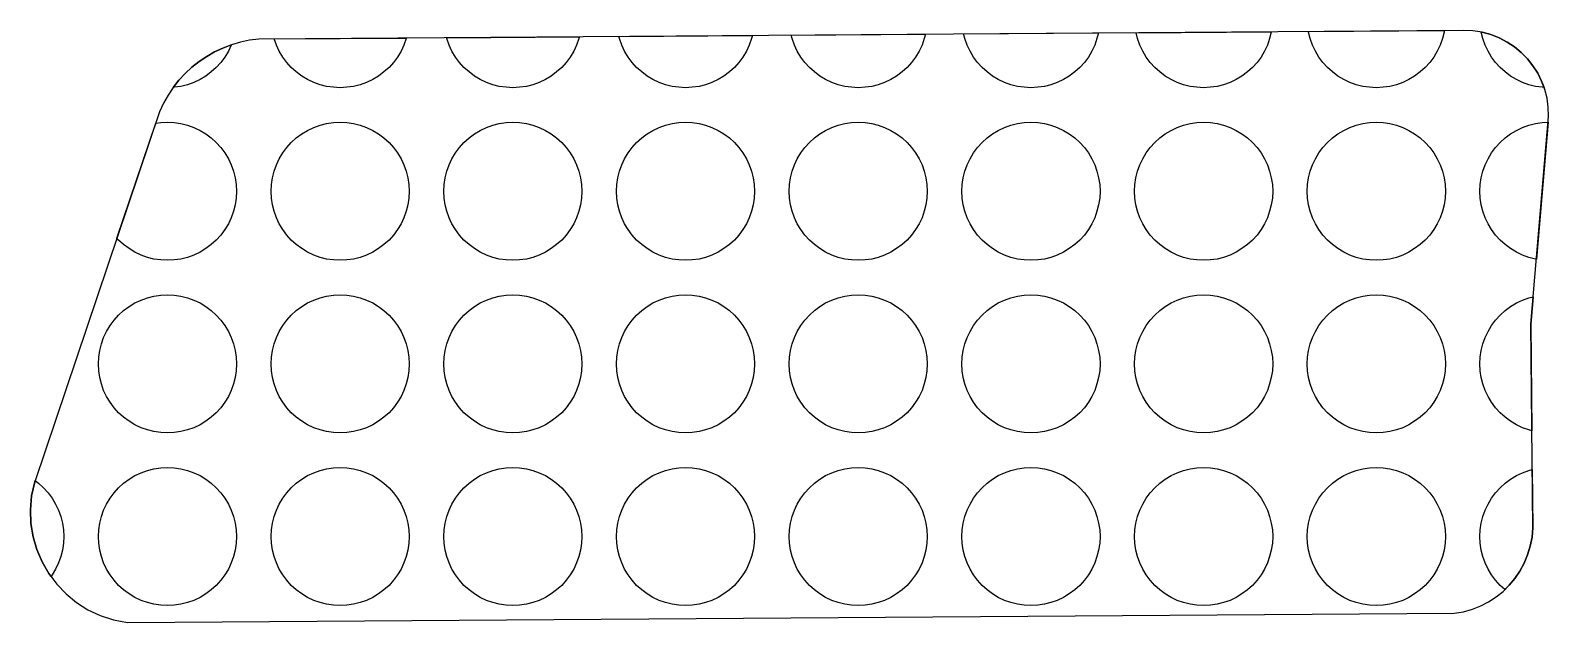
# Model space of a CAD drawing. Header units: millimetres. Extents: x 13 to 146, y -291 to -195.
# Drawn here: x 124.48 to 146.46, y -203.84 to -195.26 of the extents above; entities that cross this region are included whole.
import ezdxf

# ---------------------------------------------------------------- set-up
doc = ezdxf.new("R2010")
doc.units = ezdxf.units.MM
doc.layers.add('background', color=7, linetype='Continuous')
doc.layers.add('outline_1', color=3, linetype='Continuous')

msp = doc.modelspace()

# ---------------------------------------------------------------- linework, layer by layer
at = {"layer": 'background'}
for points in [[(129.925, -195.372), (129.922, -195.381), (129.889, -195.474), (129.847, -195.562), (129.797, -195.647), (129.739, -195.725), (129.673, -195.798), (129.6, -195.864), (129.521, -195.922), (129.437, -195.973), (129.348, -196.015), (129.256, -196.048), (129.161, -196.072), (129.064, -196.086), (128.966, -196.091), (128.868, -196.086), (128.77, -196.072), (128.675, -196.048), (128.583, -196.015), (128.494, -195.973), (128.41, -195.922), (128.331, -195.864), (128.258, -195.798), (128.193, -195.725), (128.134, -195.647), (128.084, -195.562), (128.042, -195.474), (128.01, -195.386)], [(132.429, -195.354), (132.422, -195.381), (132.389, -195.474), (132.347, -195.562), (132.297, -195.647), (132.239, -195.725), (132.173, -195.798), (132.1, -195.864), (132.021, -195.922), (131.937, -195.973), (131.848, -196.015), (131.756, -196.048), (131.661, -196.072), (131.564, -196.086), (131.466, -196.091), (131.368, -196.086), (131.27, -196.072), (131.175, -196.048), (131.083, -196.015), (130.994, -195.973), (130.91, -195.922), (130.831, -195.864), (130.758, -195.798), (130.693, -195.725), (130.634, -195.647), (130.584, -195.562), (130.542, -195.474), (130.509, -195.381), (130.505, -195.368)], [(134.934, -195.336), (134.922, -195.381), (134.889, -195.474), (134.847, -195.562), (134.797, -195.647), (134.739, -195.725), (134.673, -195.798), (134.6, -195.864), (134.521, -195.922), (134.437, -195.973), (134.348, -196.015), (134.256, -196.048), (134.161, -196.072), (134.064, -196.086), (133.966, -196.091), (133.868, -196.086), (133.77, -196.072), (133.675, -196.048), (133.583, -196.015), (133.494, -195.973), (133.41, -195.922), (133.331, -195.864), (133.258, -195.798), (133.193, -195.725), (133.134, -195.647), (133.084, -195.562), (133.042, -195.474), (133.009, -195.381), (133.001, -195.35)], [(137.438, -195.317), (137.422, -195.381), (137.389, -195.474), (137.347, -195.562), (137.297, -195.647), (137.239, -195.725), (137.173, -195.798), (137.1, -195.864), (137.021, -195.922), (136.937, -195.973), (136.848, -196.015), (136.756, -196.048), (136.661, -196.072), (136.564, -196.086), (136.466, -196.091), (136.368, -196.086), (136.27, -196.072), (136.175, -196.048), (136.083, -196.015), (135.994, -195.973), (135.91, -195.922), (135.831, -195.864), (135.758, -195.798), (135.693, -195.725), (135.634, -195.647), (135.584, -195.562), (135.542, -195.474), (135.509, -195.381), (135.496, -195.332)], [(139.943, -195.299), (139.922, -195.381), (139.889, -195.474), (139.847, -195.562), (139.797, -195.647), (139.739, -195.725), (139.673, -195.798), (139.6, -195.864), (139.521, -195.922), (139.437, -195.973), (139.348, -196.015), (139.256, -196.048), (139.161, -196.072), (139.064, -196.086), (138.966, -196.091), (138.868, -196.086), (138.77, -196.072), (138.675, -196.048), (138.583, -196.015), (138.494, -195.973), (138.41, -195.922), (138.331, -195.864), (138.258, -195.798), (138.193, -195.725), (138.134, -195.647), (138.084, -195.562), (138.042, -195.474), (138.009, -195.381), (137.992, -195.313)], [(142.447, -195.281), (142.446, -195.286), (142.422, -195.381), (142.389, -195.474), (142.347, -195.562), (142.297, -195.647), (142.239, -195.725), (142.173, -195.798), (142.1, -195.864), (142.021, -195.922), (141.937, -195.973), (141.848, -196.015), (141.756, -196.048), (141.661, -196.072), (141.564, -196.086), (141.466, -196.091), (141.368, -196.086), (141.27, -196.072), (141.175, -196.048), (141.083, -196.015), (140.994, -195.973), (140.91, -195.922), (140.831, -195.864), (140.758, -195.798), (140.693, -195.725), (140.634, -195.647), (140.584, -195.562), (140.542, -195.474), (140.509, -195.381), (140.487, -195.295)], [(144.95, -195.263), (144.946, -195.286), (144.922, -195.381), (144.889, -195.474), (144.847, -195.562), (144.797, -195.647), (144.739, -195.725), (144.673, -195.798), (144.6, -195.864), (144.521, -195.922), (144.437, -195.973), (144.348, -196.015), (144.256, -196.048), (144.161, -196.072), (144.064, -196.086), (143.966, -196.091), (143.868, -196.086), (143.77, -196.072), (143.675, -196.048), (143.583, -196.015), (143.494, -195.973), (143.41, -195.922), (143.331, -195.864), (143.258, -195.798), (143.193, -195.725), (143.134, -195.647), (143.084, -195.562), (143.042, -195.474), (143.009, -195.381), (142.985, -195.286), (142.983, -195.277)], [(145.496, -195.288), (145.623, -195.323), (145.744, -195.371), (145.859, -195.43), (145.965, -195.501), (146.064, -195.583), (146.153, -195.674), (146.233, -195.773), (146.302, -195.881), (146.359, -195.995), (146.394, -196.087), (146.368, -196.086), (146.27, -196.072), (146.175, -196.048), (146.083, -196.015), (145.994, -195.973), (145.91, -195.922), (145.831, -195.864), (145.758, -195.798), (145.693, -195.725), (145.634, -195.647), (145.584, -195.562), (145.542, -195.474), (145.509, -195.381), (145.485, -195.287)], [(126.632, -195.983), (126.723, -195.885), (126.82, -195.795), (126.924, -195.713), (127.034, -195.639), (127.149, -195.574), (127.269, -195.517), (127.39, -195.471), (127.389, -195.474), (127.347, -195.562), (127.297, -195.647), (127.239, -195.725), (127.173, -195.798), (127.1, -195.864), (127.021, -195.922), (126.937, -195.973), (126.848, -196.015), (126.756, -196.048), (126.661, -196.072), (126.564, -196.086), (126.55, -196.087)], [(126.295, -196.607), (126.368, -196.596), (126.466, -196.591), (126.564, -196.596), (126.661, -196.61), (126.756, -196.634), (126.848, -196.667), (126.937, -196.709), (127.021, -196.76), (127.1, -196.818), (127.173, -196.884), (127.239, -196.957), (127.297, -197.035), (127.347, -197.12), (127.389, -197.208), (127.422, -197.301), (127.446, -197.396), (127.461, -197.493), (127.466, -197.591), (127.461, -197.689), (127.446, -197.786), (127.422, -197.881), (127.389, -197.974), (127.347, -198.062), (127.297, -198.147), (127.239, -198.225), (127.173, -198.298), (127.1, -198.364), (127.021, -198.422), (126.937, -198.473), (126.848, -198.515), (126.756, -198.548), (126.661, -198.572), (126.564, -198.586), (126.466, -198.591), (126.368, -198.586), (126.27, -198.572), (126.175, -198.548), (126.083, -198.515), (125.994, -198.473), (125.91, -198.422), (125.831, -198.364), (125.758, -198.298), (125.734, -198.271)], [(129.966, -197.591), (129.961, -197.689), (129.946, -197.786), (129.922, -197.881), (129.889, -197.974), (129.847, -198.062), (129.797, -198.147), (129.739, -198.225), (129.673, -198.298), (129.6, -198.364), (129.521, -198.422), (129.437, -198.473), (129.348, -198.515), (129.256, -198.548), (129.161, -198.572), (129.064, -198.586), (128.966, -198.591), (128.868, -198.586), (128.77, -198.572), (128.675, -198.548), (128.583, -198.515), (128.494, -198.473), (128.41, -198.422), (128.331, -198.364), (128.258, -198.298), (128.193, -198.225), (128.134, -198.147), (128.084, -198.062), (128.042, -197.974), (128.009, -197.881), (127.985, -197.786), (127.97, -197.689), (127.966, -197.591), (127.97, -197.493), (127.985, -197.396), (128.009, -197.301), (128.042, -197.208), (128.084, -197.12), (128.134, -197.035), (128.193, -196.957), (128.258, -196.884), (128.331, -196.818), (128.41, -196.76), (128.494, -196.709), (128.583, -196.667), (128.675, -196.634), (128.77, -196.61), (128.868, -196.596), (128.966, -196.591), (129.064, -196.596), (129.161, -196.61), (129.256, -196.634), (129.348, -196.667), (129.437, -196.709), (129.521, -196.76), (129.6, -196.818), (129.673, -196.884), (129.739, -196.957), (129.797, -197.035), (129.847, -197.12), (129.889, -197.208), (129.922, -197.301), (129.946, -197.396), (129.961, -197.493)], [(132.466, -197.591), (132.461, -197.689), (132.446, -197.786), (132.422, -197.881), (132.389, -197.974), (132.347, -198.062), (132.297, -198.147), (132.239, -198.225), (132.173, -198.298), (132.1, -198.364), (132.021, -198.422), (131.937, -198.473), (131.848, -198.515), (131.756, -198.548), (131.661, -198.572), (131.564, -198.586), (131.466, -198.591), (131.368, -198.586), (131.27, -198.572), (131.175, -198.548), (131.083, -198.515), (130.994, -198.473), (130.91, -198.422), (130.831, -198.364), (130.758, -198.298), (130.693, -198.225), (130.634, -198.147), (130.584, -198.062), (130.542, -197.974), (130.509, -197.881), (130.485, -197.786), (130.47, -197.689), (130.466, -197.591), (130.47, -197.493), (130.485, -197.396), (130.509, -197.301), (130.542, -197.208), (130.584, -197.12), (130.634, -197.035), (130.693, -196.957), (130.758, -196.884), (130.831, -196.818), (130.91, -196.76), (130.994, -196.709), (131.083, -196.667), (131.175, -196.634), (131.27, -196.61), (131.368, -196.596), (131.466, -196.591), (131.564, -196.596), (131.661, -196.61), (131.756, -196.634), (131.848, -196.667), (131.937, -196.709), (132.021, -196.76), (132.1, -196.818), (132.173, -196.884), (132.239, -196.957), (132.297, -197.035), (132.347, -197.12), (132.389, -197.208), (132.422, -197.301), (132.446, -197.396), (132.461, -197.493)], [(134.966, -197.591), (134.961, -197.689), (134.946, -197.786), (134.922, -197.881), (134.889, -197.974), (134.847, -198.062), (134.797, -198.147), (134.739, -198.225), (134.673, -198.298), (134.6, -198.364), (134.521, -198.422), (134.437, -198.473), (134.348, -198.515), (134.256, -198.548), (134.161, -198.572), (134.064, -198.586), (133.966, -198.591), (133.868, -198.586), (133.77, -198.572), (133.675, -198.548), (133.583, -198.515), (133.494, -198.473), (133.41, -198.422), (133.331, -198.364), (133.258, -198.298), (133.193, -198.225), (133.134, -198.147), (133.084, -198.062), (133.042, -197.974), (133.009, -197.881), (132.985, -197.786), (132.97, -197.689), (132.966, -197.591), (132.97, -197.493), (132.985, -197.396), (133.009, -197.301), (133.042, -197.208), (133.084, -197.12), (133.134, -197.035), (133.193, -196.957), (133.258, -196.884), (133.331, -196.818), (133.41, -196.76), (133.494, -196.709), (133.583, -196.667), (133.675, -196.634), (133.77, -196.61), (133.868, -196.596), (133.966, -196.591), (134.064, -196.596), (134.161, -196.61), (134.256, -196.634), (134.348, -196.667), (134.437, -196.709), (134.521, -196.76), (134.6, -196.818), (134.673, -196.884), (134.739, -196.957), (134.797, -197.035), (134.847, -197.12), (134.889, -197.208), (134.922, -197.301), (134.946, -197.396), (134.961, -197.493)], [(137.466, -197.591), (137.461, -197.689), (137.446, -197.786), (137.422, -197.881), (137.389, -197.974), (137.347, -198.062), (137.297, -198.147), (137.239, -198.225), (137.173, -198.298), (137.1, -198.364), (137.021, -198.422), (136.937, -198.473), (136.848, -198.515), (136.756, -198.548), (136.661, -198.572), (136.564, -198.586), (136.466, -198.591), (136.368, -198.586), (136.27, -198.572), (136.175, -198.548), (136.083, -198.515), (135.994, -198.473), (135.91, -198.422), (135.831, -198.364), (135.758, -198.298), (135.693, -198.225), (135.634, -198.147), (135.584, -198.062), (135.542, -197.974), (135.509, -197.881), (135.485, -197.786), (135.47, -197.689), (135.466, -197.591), (135.47, -197.493), (135.485, -197.396), (135.509, -197.301), (135.542, -197.208), (135.584, -197.12), (135.634, -197.035), (135.693, -196.957), (135.758, -196.884), (135.831, -196.818), (135.91, -196.76), (135.994, -196.709), (136.083, -196.667), (136.175, -196.634), (136.27, -196.61), (136.368, -196.596), (136.466, -196.591), (136.564, -196.596), (136.661, -196.61), (136.756, -196.634), (136.848, -196.667), (136.937, -196.709), (137.021, -196.76), (137.1, -196.818), (137.173, -196.884), (137.239, -196.957), (137.297, -197.035), (137.347, -197.12), (137.389, -197.208), (137.422, -197.301), (137.446, -197.396), (137.461, -197.493)], [(139.966, -197.591), (139.961, -197.689), (139.946, -197.786), (139.922, -197.881), (139.889, -197.974), (139.847, -198.062), (139.797, -198.147), (139.739, -198.225), (139.673, -198.298), (139.6, -198.364), (139.521, -198.422), (139.437, -198.473), (139.348, -198.515), (139.256, -198.548), (139.161, -198.572), (139.064, -198.586), (138.966, -198.591), (138.868, -198.586), (138.77, -198.572), (138.675, -198.548), (138.583, -198.515), (138.494, -198.473), (138.41, -198.422), (138.331, -198.364), (138.258, -198.298), (138.193, -198.225), (138.134, -198.147), (138.084, -198.062), (138.042, -197.974), (138.009, -197.881), (137.985, -197.786), (137.97, -197.689), (137.966, -197.591), (137.97, -197.493), (137.985, -197.396), (138.009, -197.301), (138.042, -197.208), (138.084, -197.12), (138.134, -197.035), (138.193, -196.957), (138.258, -196.884), (138.331, -196.818), (138.41, -196.76), (138.494, -196.709), (138.583, -196.667), (138.675, -196.634), (138.77, -196.61), (138.868, -196.596), (138.966, -196.591), (139.064, -196.596), (139.161, -196.61), (139.256, -196.634), (139.348, -196.667), (139.437, -196.709), (139.521, -196.76), (139.6, -196.818), (139.673, -196.884), (139.739, -196.957), (139.797, -197.035), (139.847, -197.12), (139.889, -197.208), (139.922, -197.301), (139.946, -197.396), (139.961, -197.493)], [(142.466, -197.591), (142.461, -197.689), (142.446, -197.786), (142.422, -197.881), (142.389, -197.974), (142.347, -198.062), (142.297, -198.147), (142.239, -198.225), (142.173, -198.298), (142.1, -198.364), (142.021, -198.422), (141.937, -198.473), (141.848, -198.515), (141.756, -198.548), (141.661, -198.572), (141.564, -198.586), (141.466, -198.591), (141.368, -198.586), (141.27, -198.572), (141.175, -198.548), (141.083, -198.515), (140.994, -198.473), (140.91, -198.422), (140.831, -198.364), (140.758, -198.298), (140.693, -198.225), (140.634, -198.147), (140.584, -198.062), (140.542, -197.974), (140.509, -197.881), (140.485, -197.786), (140.47, -197.689), (140.466, -197.591), (140.47, -197.493), (140.485, -197.396), (140.509, -197.301), (140.542, -197.208), (140.584, -197.12), (140.634, -197.035), (140.693, -196.957), (140.758, -196.884), (140.831, -196.818), (140.91, -196.76), (140.994, -196.709), (141.083, -196.667), (141.175, -196.634), (141.27, -196.61), (141.368, -196.596), (141.466, -196.591), (141.564, -196.596), (141.661, -196.61), (141.756, -196.634), (141.848, -196.667), (141.937, -196.709), (142.021, -196.76), (142.1, -196.818), (142.173, -196.884), (142.239, -196.957), (142.297, -197.035), (142.347, -197.12), (142.389, -197.208), (142.422, -197.301), (142.446, -197.396), (142.461, -197.493)], [(144.966, -197.591), (144.961, -197.689), (144.946, -197.786), (144.922, -197.881), (144.889, -197.974), (144.847, -198.062), (144.797, -198.147), (144.739, -198.225), (144.673, -198.298), (144.6, -198.364), (144.521, -198.422), (144.437, -198.473), (144.348, -198.515), (144.256, -198.548), (144.161, -198.572), (144.064, -198.586), (143.966, -198.591), (143.868, -198.586), (143.77, -198.572), (143.675, -198.548), (143.583, -198.515), (143.494, -198.473), (143.41, -198.422), (143.331, -198.364), (143.258, -198.298), (143.193, -198.225), (143.134, -198.147), (143.084, -198.062), (143.042, -197.974), (143.009, -197.881), (142.985, -197.786), (142.97, -197.689), (142.966, -197.591), (142.97, -197.493), (142.985, -197.396), (143.009, -197.301), (143.042, -197.208), (143.084, -197.12), (143.134, -197.035), (143.193, -196.957), (143.258, -196.884), (143.331, -196.818), (143.41, -196.76), (143.494, -196.709), (143.583, -196.667), (143.675, -196.634), (143.77, -196.61), (143.868, -196.596), (143.966, -196.591), (144.064, -196.596), (144.161, -196.61), (144.256, -196.634), (144.348, -196.667), (144.437, -196.709), (144.521, -196.76), (144.6, -196.818), (144.673, -196.884), (144.739, -196.957), (144.797, -197.035), (144.847, -197.12), (144.889, -197.208), (144.922, -197.301), (144.946, -197.396), (144.961, -197.493)], [(146.283, -198.574), (146.27, -198.572), (146.175, -198.548), (146.083, -198.515), (145.994, -198.473), (145.91, -198.422), (145.831, -198.364), (145.758, -198.298), (145.693, -198.225), (145.634, -198.147), (145.584, -198.062), (145.542, -197.974), (145.509, -197.881), (145.485, -197.786), (145.47, -197.689), (145.466, -197.591), (145.47, -197.493), (145.485, -197.396), (145.509, -197.301), (145.542, -197.208), (145.584, -197.12), (145.634, -197.035), (145.693, -196.957), (145.758, -196.884), (145.831, -196.818), (145.91, -196.76), (145.994, -196.709), (146.083, -196.667), (146.175, -196.634), (146.27, -196.61), (146.368, -196.596), (146.453, -196.592)], [(127.466, -200.091), (127.461, -200.189), (127.446, -200.286), (127.422, -200.381), (127.389, -200.474), (127.347, -200.562), (127.297, -200.647), (127.239, -200.725), (127.173, -200.798), (127.1, -200.864), (127.021, -200.922), (126.937, -200.973), (126.848, -201.015), (126.756, -201.048), (126.661, -201.072), (126.564, -201.086), (126.466, -201.091), (126.368, -201.086), (126.27, -201.072), (126.175, -201.048), (126.083, -201.015), (125.994, -200.973), (125.91, -200.922), (125.831, -200.864), (125.758, -200.798), (125.693, -200.725), (125.634, -200.647), (125.584, -200.562), (125.542, -200.474), (125.509, -200.381), (125.485, -200.286), (125.47, -200.189), (125.466, -200.091), (125.47, -199.993), (125.485, -199.896), (125.509, -199.801), (125.542, -199.708), (125.584, -199.62), (125.634, -199.535), (125.693, -199.457), (125.758, -199.384), (125.831, -199.318), (125.91, -199.26), (125.994, -199.209), (126.083, -199.167), (126.175, -199.134), (126.27, -199.11), (126.368, -199.096), (126.466, -199.091), (126.564, -199.096), (126.661, -199.11), (126.756, -199.134), (126.848, -199.167), (126.937, -199.209), (127.021, -199.26), (127.1, -199.318), (127.173, -199.384), (127.239, -199.457), (127.297, -199.535), (127.347, -199.62), (127.389, -199.708), (127.422, -199.801), (127.446, -199.896), (127.461, -199.993)], [(129.966, -200.091), (129.961, -200.189), (129.946, -200.286), (129.922, -200.381), (129.889, -200.474), (129.847, -200.562), (129.797, -200.647), (129.739, -200.725), (129.673, -200.798), (129.6, -200.864), (129.521, -200.922), (129.437, -200.973), (129.348, -201.015), (129.256, -201.048), (129.161, -201.072), (129.064, -201.086), (128.966, -201.091), (128.868, -201.086), (128.77, -201.072), (128.675, -201.048), (128.583, -201.015), (128.494, -200.973), (128.41, -200.922), (128.331, -200.864), (128.258, -200.798), (128.193, -200.725), (128.134, -200.647), (128.084, -200.562), (128.042, -200.474), (128.009, -200.381), (127.985, -200.286), (127.97, -200.189), (127.966, -200.091), (127.97, -199.993), (127.985, -199.896), (128.009, -199.801), (128.042, -199.708), (128.084, -199.62), (128.134, -199.535), (128.193, -199.457), (128.258, -199.384), (128.331, -199.318), (128.41, -199.26), (128.494, -199.209), (128.583, -199.167), (128.675, -199.134), (128.77, -199.11), (128.868, -199.096), (128.966, -199.091), (129.064, -199.096), (129.161, -199.11), (129.256, -199.134), (129.348, -199.167), (129.437, -199.209), (129.521, -199.26), (129.6, -199.318), (129.673, -199.384), (129.739, -199.457), (129.797, -199.535), (129.847, -199.62), (129.889, -199.708), (129.922, -199.801), (129.946, -199.896), (129.961, -199.993)], [(132.466, -200.091), (132.461, -200.189), (132.446, -200.286), (132.422, -200.381), (132.389, -200.474), (132.347, -200.562), (132.297, -200.647), (132.239, -200.725), (132.173, -200.798), (132.1, -200.864), (132.021, -200.922), (131.937, -200.973), (131.848, -201.015), (131.756, -201.048), (131.661, -201.072), (131.564, -201.086), (131.466, -201.091), (131.368, -201.086), (131.27, -201.072), (131.175, -201.048), (131.083, -201.015), (130.994, -200.973), (130.91, -200.922), (130.831, -200.864), (130.758, -200.798), (130.693, -200.725), (130.634, -200.647), (130.584, -200.562), (130.542, -200.474), (130.509, -200.381), (130.485, -200.286), (130.47, -200.189), (130.466, -200.091), (130.47, -199.993), (130.485, -199.896), (130.509, -199.801), (130.542, -199.708), (130.584, -199.62), (130.634, -199.535), (130.693, -199.457), (130.758, -199.384), (130.831, -199.318), (130.91, -199.26), (130.994, -199.209), (131.083, -199.167), (131.175, -199.134), (131.27, -199.11), (131.368, -199.096), (131.466, -199.091), (131.564, -199.096), (131.661, -199.11), (131.756, -199.134), (131.848, -199.167), (131.937, -199.209), (132.021, -199.26), (132.1, -199.318), (132.173, -199.384), (132.239, -199.457), (132.297, -199.535), (132.347, -199.62), (132.389, -199.708), (132.422, -199.801), (132.446, -199.896), (132.461, -199.993)], [(134.966, -200.091), (134.961, -200.189), (134.946, -200.286), (134.922, -200.381), (134.889, -200.474), (134.847, -200.562), (134.797, -200.647), (134.739, -200.725), (134.673, -200.798), (134.6, -200.864), (134.521, -200.922), (134.437, -200.973), (134.348, -201.015), (134.256, -201.048), (134.161, -201.072), (134.064, -201.086), (133.966, -201.091), (133.868, -201.086), (133.77, -201.072), (133.675, -201.048), (133.583, -201.015), (133.494, -200.973), (133.41, -200.922), (133.331, -200.864), (133.258, -200.798), (133.193, -200.725), (133.134, -200.647), (133.084, -200.562), (133.042, -200.474), (133.009, -200.381), (132.985, -200.286), (132.97, -200.189), (132.966, -200.091), (132.97, -199.993), (132.985, -199.896), (133.009, -199.801), (133.042, -199.708), (133.084, -199.62), (133.134, -199.535), (133.193, -199.457), (133.258, -199.384), (133.331, -199.318), (133.41, -199.26), (133.494, -199.209), (133.583, -199.167), (133.675, -199.134), (133.77, -199.11), (133.868, -199.096), (133.966, -199.091), (134.064, -199.096), (134.161, -199.11), (134.256, -199.134), (134.348, -199.167), (134.437, -199.209), (134.521, -199.26), (134.6, -199.318), (134.673, -199.384), (134.739, -199.457), (134.797, -199.535), (134.847, -199.62), (134.889, -199.708), (134.922, -199.801), (134.946, -199.896), (134.961, -199.993)], [(137.466, -200.091), (137.461, -200.189), (137.446, -200.286), (137.422, -200.381), (137.389, -200.474), (137.347, -200.562), (137.297, -200.647), (137.239, -200.725), (137.173, -200.798), (137.1, -200.864), (137.021, -200.922), (136.937, -200.973), (136.848, -201.015), (136.756, -201.048), (136.661, -201.072), (136.564, -201.086), (136.466, -201.091), (136.368, -201.086), (136.27, -201.072), (136.175, -201.048), (136.083, -201.015), (135.994, -200.973), (135.91, -200.922), (135.831, -200.864), (135.758, -200.798), (135.693, -200.725), (135.634, -200.647), (135.584, -200.562), (135.542, -200.474), (135.509, -200.381), (135.485, -200.286), (135.47, -200.189), (135.466, -200.091), (135.47, -199.993), (135.485, -199.896), (135.509, -199.801), (135.542, -199.708), (135.584, -199.62), (135.634, -199.535), (135.693, -199.457), (135.758, -199.384), (135.831, -199.318), (135.91, -199.26), (135.994, -199.209), (136.083, -199.167), (136.175, -199.134), (136.27, -199.11), (136.368, -199.096), (136.466, -199.091), (136.564, -199.096), (136.661, -199.11), (136.756, -199.134), (136.848, -199.167), (136.937, -199.209), (137.021, -199.26), (137.1, -199.318), (137.173, -199.384), (137.239, -199.457), (137.297, -199.535), (137.347, -199.62), (137.389, -199.708), (137.422, -199.801), (137.446, -199.896), (137.461, -199.993)], [(139.966, -200.091), (139.961, -200.189), (139.946, -200.286), (139.922, -200.381), (139.889, -200.474), (139.847, -200.562), (139.797, -200.647), (139.739, -200.725), (139.673, -200.798), (139.6, -200.864), (139.521, -200.922), (139.437, -200.973), (139.348, -201.015), (139.256, -201.048), (139.161, -201.072), (139.064, -201.086), (138.966, -201.091), (138.868, -201.086), (138.77, -201.072), (138.675, -201.048), (138.583, -201.015), (138.494, -200.973), (138.41, -200.922), (138.331, -200.864), (138.258, -200.798), (138.193, -200.725), (138.134, -200.647), (138.084, -200.562), (138.042, -200.474), (138.009, -200.381), (137.985, -200.286), (137.97, -200.189), (137.966, -200.091), (137.97, -199.993), (137.985, -199.896), (138.009, -199.801), (138.042, -199.708), (138.084, -199.62), (138.134, -199.535), (138.193, -199.457), (138.258, -199.384), (138.331, -199.318), (138.41, -199.26), (138.494, -199.209), (138.583, -199.167), (138.675, -199.134), (138.77, -199.11), (138.868, -199.096), (138.966, -199.091), (139.064, -199.096), (139.161, -199.11), (139.256, -199.134), (139.348, -199.167), (139.437, -199.209), (139.521, -199.26), (139.6, -199.318), (139.673, -199.384), (139.739, -199.457), (139.797, -199.535), (139.847, -199.62), (139.889, -199.708), (139.922, -199.801), (139.946, -199.896), (139.961, -199.993)], [(142.466, -200.091), (142.461, -200.189), (142.446, -200.286), (142.422, -200.381), (142.389, -200.474), (142.347, -200.562), (142.297, -200.647), (142.239, -200.725), (142.173, -200.798), (142.1, -200.864), (142.021, -200.922), (141.937, -200.973), (141.848, -201.015), (141.756, -201.048), (141.661, -201.072), (141.564, -201.086), (141.466, -201.091), (141.368, -201.086), (141.27, -201.072), (141.175, -201.048), (141.083, -201.015), (140.994, -200.973), (140.91, -200.922), (140.831, -200.864), (140.758, -200.798), (140.693, -200.725), (140.634, -200.647), (140.584, -200.562), (140.542, -200.474), (140.509, -200.381), (140.485, -200.286), (140.47, -200.189), (140.466, -200.091), (140.47, -199.993), (140.485, -199.896), (140.509, -199.801), (140.542, -199.708), (140.584, -199.62), (140.634, -199.535), (140.693, -199.457), (140.758, -199.384), (140.831, -199.318), (140.91, -199.26), (140.994, -199.209), (141.083, -199.167), (141.175, -199.134), (141.27, -199.11), (141.368, -199.096), (141.466, -199.091), (141.564, -199.096), (141.661, -199.11), (141.756, -199.134), (141.848, -199.167), (141.937, -199.209), (142.021, -199.26), (142.1, -199.318), (142.173, -199.384), (142.239, -199.457), (142.297, -199.535), (142.347, -199.62), (142.389, -199.708), (142.422, -199.801), (142.446, -199.896), (142.461, -199.993)], [(144.966, -200.091), (144.961, -200.189), (144.946, -200.286), (144.922, -200.381), (144.889, -200.474), (144.847, -200.562), (144.797, -200.647), (144.739, -200.725), (144.673, -200.798), (144.6, -200.864), (144.521, -200.922), (144.437, -200.973), (144.348, -201.015), (144.256, -201.048), (144.161, -201.072), (144.064, -201.086), (143.966, -201.091), (143.868, -201.086), (143.77, -201.072), (143.675, -201.048), (143.583, -201.015), (143.494, -200.973), (143.41, -200.922), (143.331, -200.864), (143.258, -200.798), (143.193, -200.725), (143.134, -200.647), (143.084, -200.562), (143.042, -200.474), (143.009, -200.381), (142.985, -200.286), (142.97, -200.189), (142.966, -200.091), (142.97, -199.993), (142.985, -199.896), (143.009, -199.801), (143.042, -199.708), (143.084, -199.62), (143.134, -199.535), (143.193, -199.457), (143.258, -199.384), (143.331, -199.318), (143.41, -199.26), (143.494, -199.209), (143.583, -199.167), (143.675, -199.134), (143.77, -199.11), (143.868, -199.096), (143.966, -199.091), (144.064, -199.096), (144.161, -199.11), (144.256, -199.134), (144.348, -199.167), (144.437, -199.209), (144.521, -199.26), (144.6, -199.318), (144.673, -199.384), (144.739, -199.457), (144.797, -199.535), (144.847, -199.62), (144.889, -199.708), (144.922, -199.801), (144.946, -199.896), (144.961, -199.993)], [(146.202, -199.514), (146.218, -201.059), (146.175, -201.048), (146.083, -201.015), (145.994, -200.973), (145.91, -200.922), (145.831, -200.864), (145.758, -200.798), (145.693, -200.725), (145.634, -200.647), (145.584, -200.562), (145.542, -200.474), (145.509, -200.381), (145.485, -200.286), (145.47, -200.189), (145.466, -200.091), (145.47, -199.993), (145.485, -199.896), (145.509, -199.801), (145.542, -199.708), (145.584, -199.62), (145.634, -199.535), (145.693, -199.457), (145.758, -199.384), (145.831, -199.318), (145.91, -199.26), (145.994, -199.209), (146.083, -199.167), (146.175, -199.134), (146.236, -199.119)], [(127.466, -202.591), (127.461, -202.689), (127.446, -202.786), (127.422, -202.881), (127.389, -202.974), (127.347, -203.062), (127.297, -203.147), (127.239, -203.225), (127.173, -203.298), (127.1, -203.364), (127.021, -203.422), (126.937, -203.473), (126.848, -203.515), (126.756, -203.548), (126.661, -203.572), (126.564, -203.586), (126.466, -203.591), (126.368, -203.586), (126.27, -203.572), (126.175, -203.548), (126.083, -203.515), (125.994, -203.473), (125.91, -203.422), (125.831, -203.364), (125.758, -203.298), (125.693, -203.225), (125.634, -203.147), (125.584, -203.062), (125.542, -202.974), (125.509, -202.881), (125.485, -202.786), (125.47, -202.689), (125.466, -202.591), (125.47, -202.493), (125.485, -202.396), (125.509, -202.301), (125.542, -202.208), (125.584, -202.12), (125.634, -202.035), (125.693, -201.957), (125.758, -201.884), (125.831, -201.818), (125.91, -201.76), (125.994, -201.709), (126.083, -201.667), (126.175, -201.634), (126.27, -201.61), (126.368, -201.596), (126.466, -201.591), (126.564, -201.596), (126.661, -201.61), (126.756, -201.634), (126.848, -201.667), (126.937, -201.709), (127.021, -201.76), (127.1, -201.818), (127.173, -201.884), (127.239, -201.957), (127.297, -202.035), (127.347, -202.12), (127.389, -202.208), (127.422, -202.301), (127.446, -202.396), (127.461, -202.493)], [(129.966, -202.591), (129.961, -202.689), (129.946, -202.786), (129.922, -202.881), (129.889, -202.974), (129.847, -203.062), (129.797, -203.147), (129.739, -203.225), (129.673, -203.298), (129.6, -203.364), (129.521, -203.422), (129.437, -203.473), (129.348, -203.515), (129.256, -203.548), (129.161, -203.572), (129.064, -203.586), (128.966, -203.591), (128.868, -203.586), (128.77, -203.572), (128.675, -203.548), (128.583, -203.515), (128.494, -203.473), (128.41, -203.422), (128.331, -203.364), (128.258, -203.298), (128.193, -203.225), (128.134, -203.147), (128.084, -203.062), (128.042, -202.974), (128.009, -202.881), (127.985, -202.786), (127.97, -202.689), (127.966, -202.591), (127.97, -202.493), (127.985, -202.396), (128.009, -202.301), (128.042, -202.208), (128.084, -202.12), (128.134, -202.035), (128.193, -201.957), (128.258, -201.884), (128.331, -201.818), (128.41, -201.76), (128.494, -201.709), (128.583, -201.667), (128.675, -201.634), (128.77, -201.61), (128.868, -201.596), (128.966, -201.591), (129.064, -201.596), (129.161, -201.61), (129.256, -201.634), (129.348, -201.667), (129.437, -201.709), (129.521, -201.76), (129.6, -201.818), (129.673, -201.884), (129.739, -201.957), (129.797, -202.035), (129.847, -202.12), (129.889, -202.208), (129.922, -202.301), (129.946, -202.396), (129.961, -202.493)], [(132.466, -202.591), (132.461, -202.689), (132.446, -202.786), (132.422, -202.881), (132.389, -202.974), (132.347, -203.062), (132.297, -203.147), (132.239, -203.225), (132.173, -203.298), (132.1, -203.364), (132.021, -203.422), (131.937, -203.473), (131.848, -203.515), (131.756, -203.548), (131.661, -203.572), (131.564, -203.586), (131.466, -203.591), (131.368, -203.586), (131.27, -203.572), (131.175, -203.548), (131.083, -203.515), (130.994, -203.473), (130.91, -203.422), (130.831, -203.364), (130.758, -203.298), (130.693, -203.225), (130.634, -203.147), (130.584, -203.062), (130.542, -202.974), (130.509, -202.881), (130.485, -202.786), (130.47, -202.689), (130.466, -202.591), (130.47, -202.493), (130.485, -202.396), (130.509, -202.301), (130.542, -202.208), (130.584, -202.12), (130.634, -202.035), (130.693, -201.957), (130.758, -201.884), (130.831, -201.818), (130.91, -201.76), (130.994, -201.709), (131.083, -201.667), (131.175, -201.634), (131.27, -201.61), (131.368, -201.596), (131.466, -201.591), (131.564, -201.596), (131.661, -201.61), (131.756, -201.634), (131.848, -201.667), (131.937, -201.709), (132.021, -201.76), (132.1, -201.818), (132.173, -201.884), (132.239, -201.957), (132.297, -202.035), (132.347, -202.12), (132.389, -202.208), (132.422, -202.301), (132.446, -202.396), (132.461, -202.493)], [(134.966, -202.591), (134.961, -202.689), (134.946, -202.786), (134.922, -202.881), (134.889, -202.974), (134.847, -203.062), (134.797, -203.147), (134.739, -203.225), (134.673, -203.298), (134.6, -203.364), (134.521, -203.422), (134.437, -203.473), (134.348, -203.515), (134.256, -203.548), (134.161, -203.572), (134.064, -203.586), (133.966, -203.591), (133.868, -203.586), (133.77, -203.572), (133.675, -203.548), (133.583, -203.515), (133.494, -203.473), (133.41, -203.422), (133.331, -203.364), (133.258, -203.298), (133.193, -203.225), (133.134, -203.147), (133.084, -203.062), (133.042, -202.974), (133.009, -202.881), (132.985, -202.786), (132.97, -202.689), (132.966, -202.591), (132.97, -202.493), (132.985, -202.396), (133.009, -202.301), (133.042, -202.208), (133.084, -202.12), (133.134, -202.035), (133.193, -201.957), (133.258, -201.884), (133.331, -201.818), (133.41, -201.76), (133.494, -201.709), (133.583, -201.667), (133.675, -201.634), (133.77, -201.61), (133.868, -201.596), (133.966, -201.591), (134.064, -201.596), (134.161, -201.61), (134.256, -201.634), (134.348, -201.667), (134.437, -201.709), (134.521, -201.76), (134.6, -201.818), (134.673, -201.884), (134.739, -201.957), (134.797, -202.035), (134.847, -202.12), (134.889, -202.208), (134.922, -202.301), (134.946, -202.396), (134.961, -202.493)], [(137.466, -202.591), (137.461, -202.689), (137.446, -202.786), (137.422, -202.881), (137.389, -202.974), (137.347, -203.062), (137.297, -203.147), (137.239, -203.225), (137.173, -203.298), (137.1, -203.364), (137.021, -203.422), (136.937, -203.473), (136.848, -203.515), (136.756, -203.548), (136.661, -203.572), (136.564, -203.586), (136.466, -203.591), (136.368, -203.586), (136.27, -203.572), (136.175, -203.548), (136.083, -203.515), (135.994, -203.473), (135.91, -203.422), (135.831, -203.364), (135.758, -203.298), (135.693, -203.225), (135.634, -203.147), (135.584, -203.062), (135.542, -202.974), (135.509, -202.881), (135.485, -202.786), (135.47, -202.689), (135.466, -202.591), (135.47, -202.493), (135.485, -202.396), (135.509, -202.301), (135.542, -202.208), (135.584, -202.12), (135.634, -202.035), (135.693, -201.957), (135.758, -201.884), (135.831, -201.818), (135.91, -201.76), (135.994, -201.709), (136.083, -201.667), (136.175, -201.634), (136.27, -201.61), (136.368, -201.596), (136.466, -201.591), (136.564, -201.596), (136.661, -201.61), (136.756, -201.634), (136.848, -201.667), (136.937, -201.709), (137.021, -201.76), (137.1, -201.818), (137.173, -201.884), (137.239, -201.957), (137.297, -202.035), (137.347, -202.12), (137.389, -202.208), (137.422, -202.301), (137.446, -202.396), (137.461, -202.493)], [(139.966, -202.591), (139.961, -202.689), (139.946, -202.786), (139.922, -202.881), (139.889, -202.974), (139.847, -203.062), (139.797, -203.147), (139.739, -203.225), (139.673, -203.298), (139.6, -203.364), (139.521, -203.422), (139.437, -203.473), (139.348, -203.515), (139.256, -203.548), (139.161, -203.572), (139.064, -203.586), (138.966, -203.591), (138.868, -203.586), (138.77, -203.572), (138.675, -203.548), (138.583, -203.515), (138.494, -203.473), (138.41, -203.422), (138.331, -203.364), (138.258, -203.298), (138.193, -203.225), (138.134, -203.147), (138.084, -203.062), (138.042, -202.974), (138.009, -202.881), (137.985, -202.786), (137.97, -202.689), (137.966, -202.591), (137.97, -202.493), (137.985, -202.396), (138.009, -202.301), (138.042, -202.208), (138.084, -202.12), (138.134, -202.035), (138.193, -201.957), (138.258, -201.884), (138.331, -201.818), (138.41, -201.76), (138.494, -201.709), (138.583, -201.667), (138.675, -201.634), (138.77, -201.61), (138.868, -201.596), (138.966, -201.591), (139.064, -201.596), (139.161, -201.61), (139.256, -201.634), (139.348, -201.667), (139.437, -201.709), (139.521, -201.76), (139.6, -201.818), (139.673, -201.884), (139.739, -201.957), (139.797, -202.035), (139.847, -202.12), (139.889, -202.208), (139.922, -202.301), (139.946, -202.396), (139.961, -202.493)], [(142.466, -202.591), (142.461, -202.689), (142.446, -202.786), (142.422, -202.881), (142.389, -202.974), (142.347, -203.062), (142.297, -203.147), (142.239, -203.225), (142.173, -203.298), (142.1, -203.364), (142.021, -203.422), (141.937, -203.473), (141.848, -203.515), (141.756, -203.548), (141.661, -203.572), (141.564, -203.586), (141.466, -203.591), (141.368, -203.586), (141.27, -203.572), (141.175, -203.548), (141.083, -203.515), (140.994, -203.473), (140.91, -203.422), (140.831, -203.364), (140.758, -203.298), (140.693, -203.225), (140.634, -203.147), (140.584, -203.062), (140.542, -202.974), (140.509, -202.881), (140.485, -202.786), (140.47, -202.689), (140.466, -202.591), (140.47, -202.493), (140.485, -202.396), (140.509, -202.301), (140.542, -202.208), (140.584, -202.12), (140.634, -202.035), (140.693, -201.957), (140.758, -201.884), (140.831, -201.818), (140.91, -201.76), (140.994, -201.709), (141.083, -201.667), (141.175, -201.634), (141.27, -201.61), (141.368, -201.596), (141.466, -201.591), (141.564, -201.596), (141.661, -201.61), (141.756, -201.634), (141.848, -201.667), (141.937, -201.709), (142.021, -201.76), (142.1, -201.818), (142.173, -201.884), (142.239, -201.957), (142.297, -202.035), (142.347, -202.12), (142.389, -202.208), (142.422, -202.301), (142.446, -202.396), (142.461, -202.493)], [(144.966, -202.591), (144.961, -202.689), (144.946, -202.786), (144.922, -202.881), (144.889, -202.974), (144.847, -203.062), (144.797, -203.147), (144.739, -203.225), (144.673, -203.298), (144.6, -203.364), (144.521, -203.422), (144.437, -203.473), (144.348, -203.515), (144.256, -203.548), (144.161, -203.572), (144.064, -203.586), (143.966, -203.591), (143.868, -203.586), (143.77, -203.572), (143.675, -203.548), (143.583, -203.515), (143.494, -203.473), (143.41, -203.422), (143.331, -203.364), (143.258, -203.298), (143.193, -203.225), (143.134, -203.147), (143.084, -203.062), (143.042, -202.974), (143.009, -202.881), (142.985, -202.786), (142.97, -202.689), (142.966, -202.591), (142.97, -202.493), (142.985, -202.396), (143.009, -202.301), (143.042, -202.208), (143.084, -202.12), (143.134, -202.035), (143.193, -201.957), (143.258, -201.884), (143.331, -201.818), (143.41, -201.76), (143.494, -201.709), (143.583, -201.667), (143.675, -201.634), (143.77, -201.61), (143.868, -201.596), (143.966, -201.591), (144.064, -201.596), (144.161, -201.61), (144.256, -201.634), (144.348, -201.667), (144.437, -201.709), (144.521, -201.76), (144.6, -201.818), (144.673, -201.884), (144.739, -201.957), (144.797, -202.035), (144.847, -202.12), (144.889, -202.208), (144.922, -202.301), (144.946, -202.396), (144.961, -202.493)], [(146.233, -202.467), (146.22, -202.601), (146.195, -202.731), (146.157, -202.857), (146.107, -202.977), (146.045, -203.09), (145.973, -203.197), (145.891, -203.295), (145.826, -203.359), (145.758, -203.298), (145.693, -203.225), (145.634, -203.147), (145.584, -203.062), (145.542, -202.974), (145.509, -202.881), (145.485, -202.786), (145.47, -202.689), (145.466, -202.591), (145.47, -202.493), (145.485, -202.396), (145.509, -202.301), (145.542, -202.208), (145.584, -202.12), (145.634, -202.035), (145.693, -201.957), (145.758, -201.884), (145.831, -201.818), (145.91, -201.76), (145.994, -201.709), (146.083, -201.667), (146.175, -201.634), (146.224, -201.622)], [(124.748, -203.126), (124.651, -202.958), (124.575, -202.78), (124.52, -202.593), (124.488, -202.4), (124.481, -202.202), (124.499, -202.001), (124.544, -201.798), (124.55, -201.781), (124.6, -201.818), (124.673, -201.884), (124.739, -201.957), (124.797, -202.035), (124.847, -202.12), (124.889, -202.208), (124.922, -202.301), (124.946, -202.396), (124.961, -202.493), (124.966, -202.591), (124.961, -202.689), (124.946, -202.786), (124.922, -202.881), (124.889, -202.974), (124.847, -203.062), (124.797, -203.147), (124.78, -203.169)]]:
    msp.add_lwpolyline(points, close=True, dxfattribs=at)
at = {"layer": 'outline_1'}
msp.add_lwpolyline([(145.225, -195.261), (127.79, -195.388), (127.655, -195.405), (127.523, -195.432), (127.394, -195.47), (127.269, -195.517), (127.149, -195.574), (127.034, -195.639), (126.924, -195.713), (126.82, -195.795), (126.723, -195.885), (126.632, -195.983), (126.55, -196.087), (126.475, -196.199), (126.409, -196.317), (126.351, -196.44), (124.544, -201.798), (124.499, -202.001), (124.481, -202.202), (124.488, -202.4), (124.52, -202.593), (124.575, -202.78), (124.651, -202.958), (124.748, -203.126), (124.863, -203.281), (124.997, -203.421), (125.147, -203.545), (125.312, -203.651), (125.492, -203.736), (125.684, -203.799), (125.887, -203.838), (145.095, -203.702), (145.228, -203.68), (145.356, -203.644), (145.477, -203.596), (145.592, -203.536), (145.7, -203.466), (145.8, -203.385), (145.891, -203.295), (145.973, -203.197), (146.045, -203.09), (146.107, -202.977), (146.157, -202.857), (146.195, -202.731), (146.22, -202.601), (146.233, -202.467), (146.202, -199.514), (146.461, -196.507), (146.456, -196.373), (146.437, -196.242), (146.404, -196.116), (146.359, -195.995), (146.302, -195.881), (146.233, -195.773), (146.153, -195.674), (146.064, -195.583), (145.965, -195.501), (145.859, -195.43), (145.744, -195.371), (145.623, -195.323), (145.496, -195.288), (145.363, -195.267), (145.225, -195.261)], close=True, dxfattribs=at)

doc.saveas('drawing.dxf')
